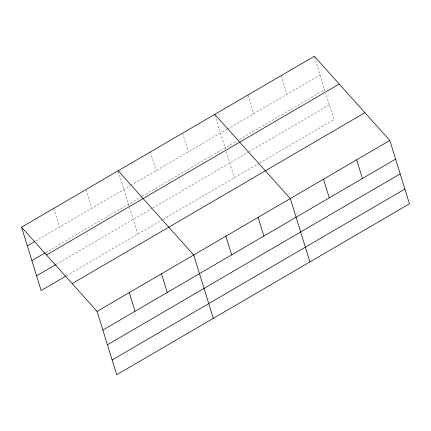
<?xml version="1.0" encoding="UTF-8"?>
<svg xmlns="http://www.w3.org/2000/svg" width="431" height="431" viewBox="0 0 431 431"><rect width="100%" height="100%" fill="white"/><g stroke="black" fill="none" stroke-linecap="round" stroke-linejoin="round"><path stroke-width="0.32" stroke-dasharray="2.15 1.62" d="M35.38 241.155L130.264 185.756M130.841 185.422L226.841 129.37M227.412 129.036L320.082 74.929M45.697 252.544L141.729 196.477M142.305 196.137L237.125 140.775M239.415 139.439L324.651 89.675M56.149 264.381L152.181 208.308M152.757 207.974L248.692 151.96M249.263 151.626L329.354 104.868M66.466 275.77L162.498 219.697M163.074 219.363L258.977 163.365M259.548 163.031L333.917 119.613L325.825 93.473M314.495 56.881L325.039 90.941M281.125 75.63L286.906 94.297M247.949 95.003L253.724 113.671M214.961 114.996L225.505 149.056M226.286 151.588L234.378 177.728M182.566 133.179L188.347 151.847M150.36 151.981L156.141 170.649M118.353 171.403L137.769 234.135M85.958 189.586L91.733 208.254M53.751 208.388L59.532 227.056"/><path stroke-width="0.65" d="M21.55 227.191L314.307 56.256L389.839 140.458L409.45 203.809L116.693 374.744L97.083 311.387L21.55 227.191L41.16 290.542L65.889 276.104M27.331 245.859L34.803 241.495M31.894 260.604L45.12 252.878M46.478 254.974L339.229 84.045M36.597 275.797L55.572 264.715M72.16 283.603L364.912 112.674M97.083 311.387L389.839 140.458M102.864 330.06L395.62 159.125M107.427 344.805L400.183 173.871M112.13 359.998L404.887 189.064M214.767 114.377L290.3 198.572L309.916 261.929M118.159 170.784L193.691 254.98L213.302 318.337M356.658 159.831L362.439 178.499M323.482 179.204L329.262 197.872M258.099 217.375L263.88 236.048M225.898 236.177L231.673 254.85M161.49 273.782L167.271 292.455M129.289 292.584L135.065 311.257"/></g></svg>
